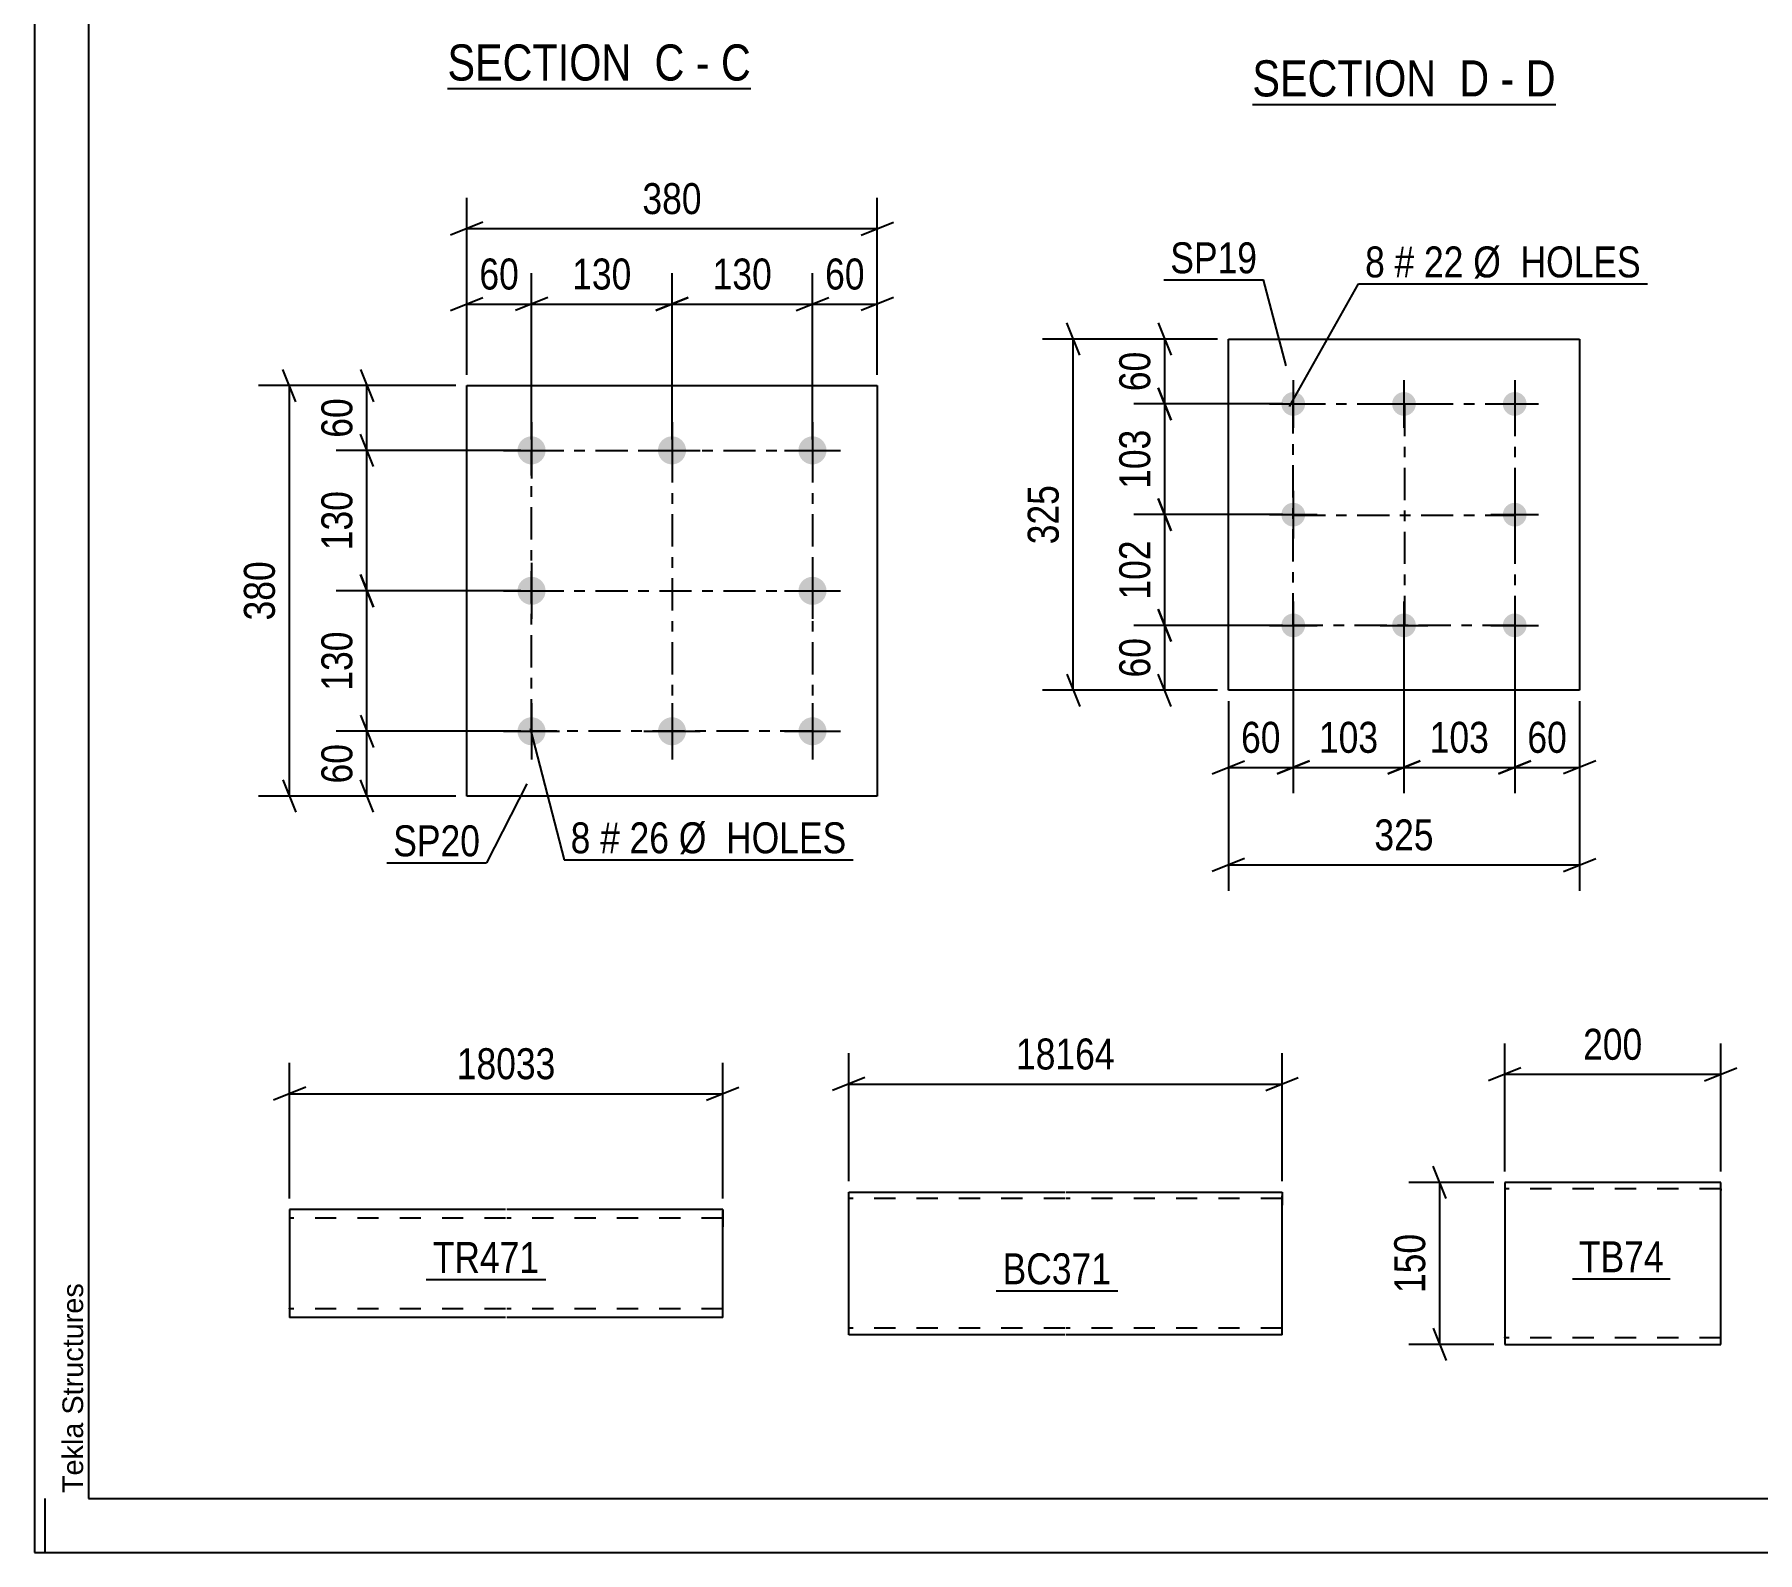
# Model space of a CAD drawing. Header units: millimetres. Extents: x 0 to 841, y 0 to 594.
# Drawn here: x 0 to 159.5, y 0 to 140.5 of the extents above; entities that cross this region are included whole.
import ezdxf

# ---------------------------------------------------------------- set-up
doc = ezdxf.new("R2010")
doc.units = ezdxf.units.MM
doc.linetypes.add('DXK_LINE_DOT2', pattern=[3.9198, 1.9599, -1.9599])
doc.linetypes.add('DXK_LINE_DOT3', pattern=[5.9187, 2.979, -0.9799, 0.9799, -0.9799])
doc.styles.add('Arial', font='ARIAL.TTF', dxfattribs={"height": 0.2})
doc.styles.add('Arial Narrow', font='ARIALN.TTF', dxfattribs={"height": 0.2})

# ---------------------------------------------------------------- blocks, each defined once
blk = doc.blocks.new('Unknown-814521622-1135')
at = {"color": 5, "linetype": 'Continuous'}
for p, q in [((0, 594), (0, 0)), ((5, 589), (5, 5)), ((1, 0), (1, 5)), ((5, 5), (836, 5)), ((0, 0), (841, 0))]:
    blk.add_line(p, q, dxfattribs=at)
at = {"color": 174, "linetype": 'Continuous', "style": 'Arial'}
blk.add_text('Tekla Structures', height=1.9102, rotation=90, dxfattribs=at).set_placement((4.5, 5.5))
blk = doc.blocks.new('Unknown-814521622-13 - 1372')
at = {"color": 6, "linetype": 'Continuous'}
blk.add_line((38.23, 135.49), (66.31, 135.49), dxfattribs=at)
at = {"color": 0, "linetype": 'Continuous'}
for points in [[(56.34, 136.24), (56.34, 139.74), (38.23, 139.74), (38.23, 136.24)], [(60.16, 136.24), (60.16, 139.74), (57.39, 139.74), (57.39, 136.24)], [(62.49, 136.24), (62.49, 139.74), (61.21, 139.74), (61.21, 136.24)], [(66.31, 136.24), (66.31, 139.74), (63.54, 139.74), (63.54, 136.24)]]:
    blk.add_wipeout(points, dxfattribs=at)
at = {"color": 7, "linetype": 'Continuous', "style": 'Arial Narrow'}
for s, p in [('SECTION ', (38.23, 136.24)), ('C', (57.39, 136.24)), ('C', (63.54, 136.24)), ('-', (61.21, 136.24))]:
    blk.add_text(s, height=3.34, dxfattribs=at).set_placement(p)
blk = doc.blocks.new('Unknown-814521622-14 - 6501')
at = {"color": 6, "linetype": 'Continuous'}
blk.add_line((112.73, 134.02), (140.8, 134.02), dxfattribs=at)
at = {"color": 0, "linetype": 'Continuous'}
for points in [[(130.83, 134.77), (130.83, 138.27), (112.73, 138.27), (112.73, 134.77)], [(134.65, 134.77), (134.65, 138.27), (131.88, 138.27), (131.88, 134.77)], [(136.98, 134.77), (136.98, 138.27), (135.7, 138.27), (135.7, 134.77)], [(140.8, 134.77), (140.8, 138.27), (138.03, 138.27), (138.03, 134.77)]]:
    blk.add_wipeout(points, dxfattribs=at)
at = {"color": 7, "linetype": 'Continuous', "style": 'Arial Narrow'}
for s, p in [('SECTION ', (112.73, 134.77)), ('D', (131.88, 134.77)), ('D', (138.03, 134.77)), ('-', (135.7, 134.77))]:
    blk.add_text(s, height=3.34, dxfattribs=at).set_placement(p)
blk = doc.blocks.new('Part-814521622-2209 - 2203')
at = {"color": 2, "linetype": 'Continuous'}
for p, q in [((110.51, 79.81), (110.51, 112.31)), ((110.51, 112.31), (143.01, 112.31)), ((143.01, 112.31), (143.01, 79.81)), ((143.01, 79.81), (110.51, 79.81))]:
    blk.add_line(p, q, dxfattribs=at)
blk = doc.blocks.new('Bolt-814521622-2242 - 2203')
at = {"linetype": 'Continuous'}
for points in [[(116.51, 107.41, -1), (116.51, 105.21, -1)], [(126.76, 107.41, -1), (126.76, 105.21, -1)], [(137.01, 107.41, -1), (137.01, 105.21, -1)], [(116.51, 97.16, -1), (116.51, 94.96, -1)], [(137.01, 97.16, -1), (137.01, 94.96, -1)], [(116.51, 86.91, -1), (116.51, 84.71, -1)], [(126.76, 86.91, -1), (126.76, 84.71, -1)], [(137.01, 86.91, -1), (137.01, 84.71, -1)]]:
    blk.add_hatch(color=1, dxfattribs=at).paths.add_polyline_path(points)
at = {"color": 1, "linetype": 'Continuous'}
for p, q in [((116.51, 108.51), (116.51, 104.11)), ((126.76, 108.51), (126.76, 104.11)), ((137.01, 108.51), (137.01, 104.11)), ((114.31, 106.31), (118.71, 106.31)), ((124.56, 106.31), (128.96, 106.31)), ((134.81, 106.31), (139.21, 106.31)), ((116.51, 98.26), (116.51, 93.86)), ((137.01, 98.26), (137.01, 93.86)), ((114.31, 96.06), (118.71, 96.06)), ((134.81, 96.06), (139.21, 96.06)), ((116.51, 88.01), (116.51, 83.61)), ((126.76, 88.01), (126.76, 83.61)), ((137.01, 88.01), (137.01, 83.61)), ((114.31, 85.81), (118.71, 85.81)), ((124.56, 85.81), (128.96, 85.81)), ((134.81, 85.81), (139.21, 85.81))]:
    blk.add_line(p, q, dxfattribs=at)
blk = doc.blocks.new('Part-814521622-2133 - 2118')
at = {"color": 2, "linetype": 'Continuous'}
for p, q in [((136.08, 34.26), (136.08, 19.36)), ((156.08, 34.26), (136.08, 34.26)), ((156.08, 20.46), (156.08, 34.26)), ((136.08, 19.36), (136.08, 19.26)), ((136.08, 19.26), (156.08, 19.26)), ((156.08, 19.26), (156.08, 20.46))]:
    blk.add_line(p, q, dxfattribs=at)
at = {"color": 7, "linetype": 'DXK_LINE_DOT2'}
for p, q in [((156.08, 33.66), (136.08, 33.66)), ((156.08, 33.62), (156.08, 33.66)), ((156.08, 33.66), (156.08, 33.62)), ((156.08, 33.52), (156.08, 33.62)), ((156.08, 33.62), (156.08, 33.52)), ((136.08, 19.86), (136.08, 19.91)), ((156.08, 19.86), (136.08, 19.86)), ((156.08, 19.91), (156.08, 20.23)), ((156.08, 19.86), (156.08, 19.91))]:
    blk.add_line(p, q, dxfattribs=at)
blk = doc.blocks.new('Part-814521622-1954 - 1938')
at = {"color": 2, "linetype": 'Continuous'}
for p, q in [((40.01, 70.01), (40.01, 108.01)), ((40.01, 108.01), (78.01, 108.01)), ((78.01, 108.01), (78.01, 70.01)), ((78.01, 70.01), (40.01, 70.01))]:
    blk.add_line(p, q, dxfattribs=at)
blk = doc.blocks.new('Bolt-814521622-2015 - 1938')
at = {"linetype": 'Continuous'}
for points in [[(46.01, 103.31, -1), (46.01, 100.71, -1)], [(59.01, 103.31, -1), (59.01, 100.71, -1)], [(72.01, 103.31, -1), (72.01, 100.71, -1)], [(46.01, 90.31, -1), (46.01, 87.71, -1)], [(72.01, 90.31, -1), (72.01, 87.71, -1)], [(46.01, 77.31, -1), (46.01, 74.71, -1)], [(59.01, 77.31, -1), (59.01, 74.71, -1)], [(72.01, 77.31, -1), (72.01, 74.71, -1)]]:
    blk.add_hatch(color=1, dxfattribs=at).paths.add_polyline_path(points)
at = {"color": 1, "linetype": 'Continuous'}
for p, q in [((46.01, 104.61), (46.01, 99.41)), ((59.01, 104.61), (59.01, 99.41)), ((72.01, 104.61), (72.01, 99.41)), ((43.41, 102.01), (48.61, 102.01)), ((56.41, 102.01), (61.61, 102.01)), ((69.41, 102.01), (74.61, 102.01)), ((46.01, 91.61), (46.01, 86.41)), ((72.01, 91.61), (72.01, 86.41)), ((43.41, 89.01), (48.61, 89.01)), ((69.41, 89.01), (74.61, 89.01)), ((46.01, 78.61), (46.01, 73.41)), ((59.01, 78.61), (59.01, 73.41)), ((72.01, 78.61), (72.01, 73.41)), ((43.41, 76.01), (48.61, 76.01)), ((56.41, 76.01), (61.61, 76.01)), ((69.41, 76.01), (74.61, 76.01))]:
    blk.add_line(p, q, dxfattribs=at)
blk = doc.blocks.new('Part-814521622-1700 - 1695')
at = {"color": 2, "linetype": 'Continuous'}
for p, q in [((75.37, 20.26), (75.37, 33.36)), ((75.37, 33.36), (95.37, 33.36)), ((95.47, 33.36), (115.47, 33.36)), ((115.47, 33.36), (115.47, 33.27)), ((115.47, 33.27), (115.47, 32.16)), ((115.47, 20.16), (115.47, 32.16)), ((75.37, 20.16), (75.37, 20.26)), ((95.37, 20.16), (75.37, 20.16)), ((115.47, 20.16), (95.47, 20.16))]:
    blk.add_line(p, q, dxfattribs=at)
at = {"color": 7, "linetype": 'DXK_LINE_DOT2'}
for p, q in [((95.37, 32.76), (75.37, 32.76)), ((115.47, 32.76), (95.47, 32.76)), ((115.47, 32.16), (115.47, 33.01)), ((75.37, 20.76), (75.37, 20.81)), ((95.37, 20.76), (75.37, 20.76)), ((115.47, 20.76), (95.47, 20.76)), ((115.47, 20.76), (115.47, 20.81)), ((75.37, 20.16), (75.37, 20.16))]:
    blk.add_line(p, q, dxfattribs=at)
blk = doc.blocks.new('Part-814521622-6225 - 6219')
at = {"color": 2, "linetype": 'Continuous'}
for p, q in [((43.61, 31.76), (23.61, 31.76)), ((23.61, 31.76), (23.61, 21.76)), ((63.71, 31.76), (43.71, 31.76)), ((63.71, 31.76), (63.71, 30.16)), ((63.71, 21.76), (63.71, 30.16)), ((43.61, 21.76), (23.61, 21.76)), ((63.71, 21.76), (43.71, 21.76))]:
    blk.add_line(p, q, dxfattribs=at)
at = {"color": 7, "linetype": 'DXK_LINE_DOT2'}
for p, q in [((43.61, 30.96), (23.61, 30.96)), ((63.71, 30.96), (43.71, 30.96)), ((63.71, 30.16), (63.71, 31.64)), ((23.61, 22.56), (23.61, 22.62)), ((43.61, 22.56), (23.61, 22.56)), ((63.71, 22.56), (43.71, 22.56)), ((63.71, 22.56), (63.71, 22.62))]:
    blk.add_line(p, q, dxfattribs=at)
blk = doc.blocks.new('Rectangle-814521622-2329 - 2203')
at = {"color": 1, "linetype": 'DXK_LINE_DOT3'}
blk.add_lwpolyline([(116.51, 106.31), (137.01, 106.31), (137.01, 85.81), (116.51, 85.81), (116.51, 106.31)], close=True, dxfattribs=at)
blk = doc.blocks.new('Rectangle-814521622-2103 - 1938')
at = {"color": 1, "linetype": 'DXK_LINE_DOT3'}
blk.add_lwpolyline([(46.01, 102.01), (72.01, 102.01), (72.01, 76.01), (46.01, 76.01), (46.01, 102.01)], close=True, dxfattribs=at)
blk = doc.blocks.new('Line-814521622-2322 - 2203')
at = {"color": 1, "linetype": 'DXK_LINE_DOT3'}
blk.add_line((126.81, 106.31), (126.81, 85.81), dxfattribs=at)
blk = doc.blocks.new('Line-814521622-2096 - 1938')
at = {"color": 1, "linetype": 'DXK_LINE_DOT3'}
blk.add_line((59.01, 102.01), (59.01, 76.01), dxfattribs=at)
blk = doc.blocks.new('Line-814521622-2315 - 2203')
at = {"color": 1, "linetype": 'DXK_LINE_DOT3'}
blk.add_line((116.51, 96.01), (137.01, 96.01), dxfattribs=at)
blk = doc.blocks.new('Line-814521622-2088 - 1938')
at = {"color": 1, "linetype": 'DXK_LINE_DOT3'}
blk.add_line((46.01, 89.01), (72.01, 89.01), dxfattribs=at)
blk = doc.blocks.new('StraightDimension-814521622-2248 - 2203')
at = {"color": 7, "linetype": 'Continuous'}
for p, q in [((104.02, 113.81), (105.22, 110.81)), ((109.51, 112.31), (101.77, 112.31)), ((104.62, 106.31), (104.62, 112.31)), ((105.22, 104.81), (104.02, 107.81)), ((115.51, 106.31), (101.77, 106.31))]:
    blk.add_line(p, q, dxfattribs=at)
at = {"color": 0}
blk.add_wipeout([(103.87, 111.74), (99.67, 111.74), (99.67, 106.89), (103.87, 106.89)], dxfattribs=at)
at = {"color": 3, "style": 'Arial Narrow'}
blk.add_text('60', height=2.863, rotation=90.0002, dxfattribs=at).set_placement((103.27, 107.49))
blk = doc.blocks.new('StraightDimension-814521622-2269 - 2203')
at = {"color": 7, "linetype": 'Continuous'}
for p, q in [((110.51, 78.81), (110.51, 61.24)), ((143.01, 78.81), (143.01, 61.24)), ((112.01, 64.24), (109.01, 63.04)), ((141.51, 63.04), (144.51, 64.24)), ((110.51, 63.64), (143.01, 63.64))]:
    blk.add_line(p, q, dxfattribs=at)
at = {"color": 0}
blk.add_wipeout([(130.1, 64.39), (130.1, 68.59), (123.42, 68.59), (123.42, 64.39)], dxfattribs=at)
at = {"color": 3, "style": 'Arial Narrow'}
blk.add_text('325', height=2.863, dxfattribs=at).set_placement((124.02, 64.99))
blk = doc.blocks.new('StraightDimension-814521622-9598 - 2203')
at = {"color": 7, "linetype": 'Continuous'}
for p, q in [((116.51, 84.81), (116.51, 70.27)), ((126.76, 84.81), (126.76, 70.27)), ((115.01, 72.07), (118.01, 73.27)), ((116.51, 72.67), (126.76, 72.67)), ((128.26, 73.27), (125.26, 72.07))]:
    blk.add_line(p, q, dxfattribs=at)
at = {"color": 0}
blk.add_wipeout([(124.98, 73.42), (124.98, 77.62), (118.29, 77.62), (118.29, 73.42)], dxfattribs=at)
at = {"color": 3, "style": 'Arial Narrow'}
blk.add_text('103', height=2.863, dxfattribs=at).set_placement((118.89, 74.02))
blk = doc.blocks.new('StraightDimension-814521622-2258 - 2203')
at = {"color": 7, "linetype": 'Continuous'}
for p, q in [((104.02, 87.31), (105.22, 84.31)), ((115.51, 85.81), (101.77, 85.81)), ((104.62, 79.81), (104.62, 85.81)), ((109.51, 79.81), (101.77, 79.81)), ((105.22, 78.31), (104.02, 81.31))]:
    blk.add_line(p, q, dxfattribs=at)
at = {"color": 0}
blk.add_wipeout([(103.87, 85.24), (99.67, 85.24), (99.67, 80.39), (103.87, 80.39)], dxfattribs=at)
at = {"color": 3, "style": 'Arial Narrow'}
blk.add_text('60', height=2.863, rotation=90.0002, dxfattribs=at).set_placement((103.27, 80.99))
blk = doc.blocks.new('StraightDimension-814521622-2284 - 2203')
at = {"color": 7, "linetype": 'Continuous'}
for p, q in [((137.01, 84.81), (137.01, 70.27)), ((143.01, 78.81), (143.01, 70.27)), ((135.51, 72.07), (138.51, 73.27)), ((137.01, 72.67), (143.01, 72.67)), ((144.51, 73.27), (141.51, 72.07))]:
    blk.add_line(p, q, dxfattribs=at)
at = {"color": 0}
blk.add_wipeout([(142.44, 73.42), (142.44, 77.62), (137.58, 77.62), (137.58, 73.42)], dxfattribs=at)
at = {"color": 3, "style": 'Arial Narrow'}
blk.add_text('60', height=2.863, dxfattribs=at).set_placement((138.18, 74.02))
blk = doc.blocks.new('StraightDimension-814521622-2294 - 2203')
at = {"color": 7, "linetype": 'Continuous'}
for p, q in [((116.51, 84.81), (116.51, 70.27)), ((110.51, 78.81), (110.51, 70.27)), ((109.01, 72.07), (112.01, 73.27)), ((110.51, 72.67), (116.51, 72.67)), ((118.01, 73.27), (115.01, 72.07))]:
    blk.add_line(p, q, dxfattribs=at)
at = {"color": 0}
blk.add_wipeout([(115.94, 73.42), (115.94, 77.62), (111.08, 77.62), (111.08, 73.42)], dxfattribs=at)
at = {"color": 3, "style": 'Arial Narrow'}
blk.add_text('60', height=2.863, dxfattribs=at).set_placement((111.68, 74.02))
blk = doc.blocks.new('StraightDimension-814521622-2305 - 2203')
at = {"color": 7, "linetype": 'Continuous'}
for p, q in [((96.75, 110.81), (95.55, 113.81)), ((109.51, 112.31), (93.3, 112.31)), ((96.15, 79.81), (96.15, 112.31)), ((109.51, 79.81), (93.3, 79.81)), ((95.55, 81.31), (96.75, 78.31))]:
    blk.add_line(p, q, dxfattribs=at)
at = {"color": 0}
blk.add_wipeout([(95.4, 99.41), (91.2, 99.41), (91.2, 92.72), (95.4, 92.72)], dxfattribs=at)
at = {"color": 3, "style": 'Arial Narrow'}
blk.add_text('325', height=2.863, rotation=90.0002, dxfattribs=at).set_placement((94.8, 93.32))
blk = doc.blocks.new('StraightDimension-814521622-9576 - 2203')
at = {"color": 7, "linetype": 'Continuous'}
for p, q in [((104.02, 97.56), (105.22, 94.56)), ((115.51, 96.06), (101.77, 96.06)), ((104.62, 85.81), (104.62, 96.06)), ((105.22, 84.31), (104.02, 87.31)), ((115.51, 85.81), (101.77, 85.81))]:
    blk.add_line(p, q, dxfattribs=at)
at = {"color": 0}
blk.add_wipeout([(103.87, 94.28), (99.67, 94.28), (99.67, 87.6), (103.87, 87.6)], dxfattribs=at)
at = {"color": 3, "style": 'Arial Narrow'}
blk.add_text('102', height=2.863, rotation=90.0002, dxfattribs=at).set_placement((103.27, 88.2))
blk = doc.blocks.new('StraightDimension-814521622-9578 - 2203')
at = {"color": 7, "linetype": 'Continuous'}
for p, q in [((104.02, 107.81), (105.22, 104.81)), ((115.51, 106.31), (101.77, 106.31)), ((104.62, 96.06), (104.62, 106.31)), ((105.22, 94.56), (104.02, 97.56)), ((115.51, 96.06), (101.77, 96.06))]:
    blk.add_line(p, q, dxfattribs=at)
at = {"color": 0}
blk.add_wipeout([(103.87, 104.53), (99.67, 104.53), (99.67, 97.85), (103.87, 97.85)], dxfattribs=at)
at = {"color": 3, "style": 'Arial Narrow'}
blk.add_text('103', height=2.863, rotation=90.0002, dxfattribs=at).set_placement((103.27, 98.45))
blk = doc.blocks.new('StraightDimension-814521622-9600 - 2203')
at = {"color": 7, "linetype": 'Continuous'}
for p, q in [((126.76, 84.81), (126.76, 70.27)), ((137.01, 84.81), (137.01, 70.27)), ((125.26, 72.07), (128.26, 73.27)), ((126.76, 72.67), (137.01, 72.67)), ((138.51, 73.27), (135.51, 72.07))]:
    blk.add_line(p, q, dxfattribs=at)
at = {"color": 0}
blk.add_wipeout([(135.23, 73.42), (135.23, 77.62), (128.54, 77.62), (128.54, 73.42)], dxfattribs=at)
at = {"color": 3, "style": 'Arial Narrow'}
blk.add_text('103', height=2.863, dxfattribs=at).set_placement((129.14, 74.02))
blk = doc.blocks.new('StraightDimension-814521622-2135 - 2118')
at = {"color": 7, "linetype": 'Continuous'}
for p, q in [((136.08, 35.26), (136.08, 47.11)), ((156.08, 35.26), (156.08, 47.11)), ((137.58, 44.86), (134.58, 43.66)), ((154.58, 43.66), (157.58, 44.86)), ((136.08, 44.26), (156.08, 44.26))]:
    blk.add_line(p, q, dxfattribs=at)
at = {"color": 0}
blk.add_wipeout([(149.43, 45.01), (149.43, 49.21), (142.74, 49.21), (142.74, 45.01)], dxfattribs=at)
at = {"color": 3, "style": 'Arial Narrow'}
blk.add_text('200', height=2.863, dxfattribs=at).set_placement((143.34, 45.61))
blk = doc.blocks.new('StraightDimension-814521622-2146 - 2118')
at = {"color": 7, "linetype": 'Continuous'}
for p, q in [((130.67, 32.76), (129.47, 35.76)), ((135.08, 34.26), (127.22, 34.26)), ((130.07, 19.26), (130.07, 34.26)), ((129.47, 20.76), (130.67, 17.76)), ((135.08, 19.26), (127.22, 19.26))]:
    blk.add_line(p, q, dxfattribs=at)
at = {"color": 0}
blk.add_wipeout([(129.32, 30.11), (125.12, 30.11), (125.12, 23.42), (129.32, 23.42)], dxfattribs=at)
at = {"color": 3, "style": 'Arial Narrow'}
blk.add_text('150', height=2.863, rotation=90.0002, dxfattribs=at).set_placement((128.72, 24.02))
blk = doc.blocks.new('StraightDimension-814521622-9524 - 1938')
at = {"color": 7, "linetype": 'Continuous'}
for p, q in [((59.01, 103.01), (59.01, 118.4)), ((72.01, 103.01), (72.01, 118.4)), ((60.51, 116.15), (57.51, 114.95)), ((59.01, 115.55), (72.01, 115.55)), ((70.51, 114.95), (73.51, 116.15))]:
    blk.add_line(p, q, dxfattribs=at)
at = {"color": 0}
blk.add_wipeout([(68.85, 116.3), (68.85, 120.5), (62.17, 120.5), (62.17, 116.3)], dxfattribs=at)
at = {"color": 3, "style": 'Arial Narrow'}
blk.add_text('130', height=2.863, dxfattribs=at).set_placement((62.77, 116.9))
blk = doc.blocks.new('StraightDimension-814521622-2078 - 1938')
at = {"color": 7, "linetype": 'Continuous'}
for p, q in [((40.01, 109.01), (40.01, 125.38)), ((78.01, 109.01), (78.01, 125.38)), ((41.51, 123.13), (38.51, 121.93)), ((76.51, 121.93), (79.51, 123.13)), ((40.01, 122.53), (78.01, 122.53))]:
    blk.add_line(p, q, dxfattribs=at)
at = {"color": 0}
blk.add_wipeout([(62.35, 123.28), (62.35, 127.48), (55.67, 127.48), (55.67, 123.28)], dxfattribs=at)
at = {"color": 3, "style": 'Arial Narrow'}
blk.add_text('380', height=2.863, dxfattribs=at).set_placement((56.27, 123.88))
blk = doc.blocks.new('StraightDimension-814521622-2021 - 1938')
at = {"color": 7, "linetype": 'Continuous'}
for p, q in [((30.17, 77.51), (31.37, 74.51)), ((45.01, 76.01), (27.92, 76.01)), ((30.77, 70.01), (30.77, 76.01)), ((31.37, 68.51), (30.17, 71.51)), ((39.01, 70.01), (27.92, 70.01))]:
    blk.add_line(p, q, dxfattribs=at)
at = {"color": 0}
blk.add_wipeout([(30.02, 75.44), (25.82, 75.44), (25.82, 70.58), (30.02, 70.58)], dxfattribs=at)
at = {"color": 3, "style": 'Arial Narrow'}
blk.add_text('60', height=2.863, rotation=90.0002, dxfattribs=at).set_placement((29.42, 71.18))
blk = doc.blocks.new('StraightDimension-814521622-2031 - 1938')
at = {"color": 7, "linetype": 'Continuous'}
for p, q in [((30.17, 109.51), (31.37, 106.51)), ((39.01, 108.01), (27.92, 108.01)), ((30.77, 102.01), (30.77, 108.01)), ((31.37, 100.51), (30.17, 103.51)), ((45.01, 102.01), (27.92, 102.01))]:
    blk.add_line(p, q, dxfattribs=at)
at = {"color": 0}
blk.add_wipeout([(30.02, 107.44), (25.82, 107.44), (25.82, 102.58), (30.02, 102.58)], dxfattribs=at)
at = {"color": 3, "style": 'Arial Narrow'}
blk.add_text('60', height=2.863, rotation=90.0002, dxfattribs=at).set_placement((29.42, 103.18))
blk = doc.blocks.new('StraightDimension-814521622-2042 - 1938')
at = {"color": 7, "linetype": 'Continuous'}
for p, q in [((24.2, 106.51), (23, 109.51)), ((39.01, 108.01), (20.75, 108.01)), ((23.6, 70.01), (23.6, 108.01)), ((23, 71.51), (24.2, 68.51)), ((39.01, 70.01), (20.75, 70.01))]:
    blk.add_line(p, q, dxfattribs=at)
at = {"color": 0}
blk.add_wipeout([(22.85, 92.35), (18.65, 92.35), (18.65, 85.67), (22.85, 85.67)], dxfattribs=at)
at = {"color": 3, "style": 'Arial Narrow'}
blk.add_text('380', height=2.863, rotation=90.0002, dxfattribs=at).set_placement((22.25, 86.27))
blk = doc.blocks.new('StraightDimension-814521622-2057 - 1938')
at = {"color": 7, "linetype": 'Continuous'}
for p, q in [((40.01, 109.01), (40.01, 118.4)), ((46.01, 103.01), (46.01, 118.4)), ((38.51, 114.95), (41.51, 116.15)), ((40.01, 115.55), (46.01, 115.55)), ((47.51, 116.15), (44.51, 114.95))]:
    blk.add_line(p, q, dxfattribs=at)
at = {"color": 0}
blk.add_wipeout([(45.44, 116.3), (45.44, 120.5), (40.58, 120.5), (40.58, 116.3)], dxfattribs=at)
at = {"color": 3, "style": 'Arial Narrow'}
blk.add_text('60', height=2.863, dxfattribs=at).set_placement((41.18, 116.9))
blk = doc.blocks.new('StraightDimension-814521622-2067 - 1938')
at = {"color": 7, "linetype": 'Continuous'}
for p, q in [((72.01, 103.01), (72.01, 118.4)), ((78.01, 109.01), (78.01, 118.4)), ((70.51, 114.95), (73.51, 116.15)), ((72.01, 115.55), (78.01, 115.55)), ((79.51, 116.15), (76.51, 114.95))]:
    blk.add_line(p, q, dxfattribs=at)
at = {"color": 0}
blk.add_wipeout([(77.44, 116.3), (77.44, 120.5), (72.58, 120.5), (72.58, 116.3)], dxfattribs=at)
at = {"color": 3, "style": 'Arial Narrow'}
blk.add_text('60', height=2.863, dxfattribs=at).set_placement((73.18, 116.9))
blk = doc.blocks.new('StraightDimension-814521622-9500 - 1938')
at = {"color": 7, "linetype": 'Continuous'}
for p, q in [((31.37, 87.51), (30.17, 90.51)), ((45.01, 89.01), (27.92, 89.01)), ((30.77, 76.01), (30.77, 89.01)), ((30.17, 77.51), (31.37, 74.51)), ((45.01, 76.01), (27.92, 76.01))]:
    blk.add_line(p, q, dxfattribs=at)
at = {"color": 0}
blk.add_wipeout([(30.02, 85.85), (25.82, 85.85), (25.82, 79.17), (30.02, 79.17)], dxfattribs=at)
at = {"color": 3, "style": 'Arial Narrow'}
blk.add_text('130', height=2.863, rotation=90.0002, dxfattribs=at).set_placement((29.42, 79.77))
blk = doc.blocks.new('StraightDimension-814521622-9502 - 1938')
at = {"color": 7, "linetype": 'Continuous'}
for p, q in [((31.37, 100.51), (30.17, 103.51)), ((45.01, 102.01), (27.92, 102.01)), ((30.77, 89.01), (30.77, 102.01)), ((30.17, 90.51), (31.37, 87.51)), ((45.01, 89.01), (27.92, 89.01))]:
    blk.add_line(p, q, dxfattribs=at)
at = {"color": 0}
blk.add_wipeout([(30.02, 98.85), (25.82, 98.85), (25.82, 92.17), (30.02, 92.17)], dxfattribs=at)
at = {"color": 3, "style": 'Arial Narrow'}
blk.add_text('130', height=2.863, rotation=90.0002, dxfattribs=at).set_placement((29.42, 92.77))
blk = doc.blocks.new('StraightDimension-814521622-9522 - 1938')
at = {"color": 7, "linetype": 'Continuous'}
for p, q in [((46.01, 103.01), (46.01, 118.4)), ((59.01, 103.01), (59.01, 118.4)), ((47.51, 116.15), (44.51, 114.95)), ((46.01, 115.55), (59.01, 115.55)), ((57.51, 114.95), (60.51, 116.15))]:
    blk.add_line(p, q, dxfattribs=at)
at = {"color": 0}
blk.add_wipeout([(55.85, 116.3), (55.85, 120.5), (49.17, 120.5), (49.17, 116.3)], dxfattribs=at)
at = {"color": 3, "style": 'Arial Narrow'}
blk.add_text('130', height=2.863, dxfattribs=at).set_placement((49.77, 116.9))
blk = doc.blocks.new('StraightDimension-814521622-1779 - 1695')
at = {"color": 7, "linetype": 'Continuous'}
for p, q in [((75.37, 34.36), (75.37, 46.21)), ((115.47, 34.36), (115.47, 46.21)), ((76.87, 43.96), (73.87, 42.76)), ((75.37, 43.36), (115.47, 43.36)), ((113.97, 42.76), (116.97, 43.96))]:
    blk.add_line(p, q, dxfattribs=at)
at = {"color": 0}
blk.add_wipeout([(100.59, 44.11), (100.59, 48.31), (90.25, 48.31), (90.25, 44.11)], dxfattribs=at)
at = {"color": 3, "style": 'Arial Narrow'}
blk.add_text('18164', height=2.863, dxfattribs=at).set_placement((90.85, 44.71))
blk = doc.blocks.new('StraightDimension-814521622-6228 - 6219')
at = {"color": 7, "linetype": 'Continuous'}
for p, q in [((23.61, 32.76), (23.61, 45.31)), ((63.71, 32.76), (63.71, 45.31)), ((25.11, 43.06), (22.11, 41.86)), ((62.21, 41.86), (65.21, 43.06)), ((23.61, 42.46), (63.71, 42.46))]:
    blk.add_line(p, q, dxfattribs=at)
at = {"color": 0}
blk.add_wipeout([(48.83, 43.21), (48.83, 47.41), (38.49, 47.41), (38.49, 43.21)], dxfattribs=at)
at = {"color": 3, "style": 'Arial Narrow'}
blk.add_text('18033', height=2.863, dxfattribs=at).set_placement((39.09, 43.81))
blk = doc.blocks.new('Mark-814521622-2205 - 2203')
at = {"color": 0}
blk.add_wipeout([(113.17, 118.4), (113.17, 121.4), (105.13, 121.4), (105.13, 118.4)], dxfattribs=at)
blk.add_wipeout([(113.17, 118.4), (113.17, 121.4), (105.13, 121.4), (105.13, 118.4)], dxfattribs=at)
at = {"color": 30, "linetype": 'Continuous'}
for p in [(104.53, 117.8), (115.84, 109.82)]:
    blk.add_line(p, (113.77, 117.8), dxfattribs=at)
at = {"color": 3, "style": 'Arial Narrow'}
blk.add_text('SP19', height=2.863, dxfattribs=at).set_placement((105.13, 118.4))
blk = doc.blocks.new('Mark-814521622-2238 - 2203')
at = {"color": 0}
for points in [[(124.99, 118.02), (124.99, 121.02), (123.16, 121.02), (123.16, 118.02)], [(127.71, 118.02), (127.71, 121.02), (125.89, 121.02), (125.89, 118.02)], [(132.27, 118.02), (132.27, 121.02), (128.61, 121.02), (128.61, 118.02)], [(148.7, 118.02), (148.7, 121.02), (133.17, 121.02), (133.17, 118.02)]]:
    blk.add_wipeout(points, dxfattribs=at)
for points in [[(124.99, 118.02), (124.99, 121.02), (123.16, 121.02), (123.16, 118.02)], [(127.71, 118.02), (127.71, 121.02), (125.89, 121.02), (125.89, 118.02)], [(132.27, 118.02), (132.27, 121.02), (128.61, 121.02), (128.61, 118.02)], [(148.7, 118.02), (148.7, 121.02), (133.17, 121.02), (133.17, 118.02)]]:
    blk.add_wipeout(points, dxfattribs=at)
at = {"color": 7, "linetype": 'Continuous'}
for p, q in [((116.17, 106.07), (122.56, 117.42)), ((122.56, 117.42), (149.3, 117.42))]:
    blk.add_line(p, q, dxfattribs=at)
at = {"color": 3, "style": 'Arial Narrow'}
for s, height, p in [('8', 2.86, (123.16, 118.02)), ('#', 2.86, (125.89, 118.02)), ('22', 2.863, (128.61, 118.02)), ('Ø  HOLES', 2.863, (133.17, 118.02))]:
    blk.add_text(s, height=height, dxfattribs=at).set_placement(p)
blk = doc.blocks.new('Mark-814521622-2131 - 2118')
at = {"color": 0}
blk.add_wipeout([(150.8, 25.94), (150.8, 28.94), (142.95, 28.94), (142.95, 25.94)], dxfattribs=at)
blk.add_wipeout([(150.8, 25.94), (150.8, 28.94), (142.95, 28.94), (142.95, 25.94)], dxfattribs=at)
at = {"color": 30, "linetype": 'Continuous'}
blk.add_line((142.35, 25.34), (151.4, 25.34), dxfattribs=at)
at = {"color": 3, "style": 'Arial Narrow'}
blk.add_text('TB74', height=2.863, dxfattribs=at).set_placement((142.95, 25.94))
blk = doc.blocks.new('Mark-814521622-2011 - 1938')
at = {"color": 0}
for points in [[(51.46, 64.72), (51.46, 67.72), (49.63, 67.72), (49.63, 64.72)], [(54.18, 64.72), (54.18, 67.72), (52.36, 67.72), (52.36, 64.72)], [(58.74, 64.72), (58.74, 67.72), (55.08, 67.72), (55.08, 64.72)], [(75.17, 64.72), (75.17, 67.72), (59.64, 67.72), (59.64, 64.72)]]:
    blk.add_wipeout(points, dxfattribs=at)
for points in [[(51.46, 64.72), (51.46, 67.72), (49.63, 67.72), (49.63, 64.72)], [(54.18, 64.72), (54.18, 67.72), (52.36, 67.72), (52.36, 64.72)], [(58.74, 64.72), (58.74, 67.72), (55.08, 67.72), (55.08, 64.72)], [(75.17, 64.72), (75.17, 67.72), (59.64, 67.72), (59.64, 64.72)]]:
    blk.add_wipeout(points, dxfattribs=at)
at = {"color": 7, "linetype": 'Continuous'}
for p, q in [((45.89, 76.26), (49.03, 64.12)), ((49.03, 64.12), (75.77, 64.12))]:
    blk.add_line(p, q, dxfattribs=at)
at = {"color": 3, "style": 'Arial Narrow'}
for s, height, p in [('8', 2.86, (49.63, 64.72)), ('#', 2.86, (52.36, 64.72)), ('26', 2.863, (55.08, 64.72)), ('Ø  HOLES', 2.863, (59.64, 64.72))]:
    blk.add_text(s, height=height, dxfattribs=at).set_placement(p)
blk = doc.blocks.new('Mark-814521622-1950 - 1938')
at = {"color": 0}
blk.add_wipeout([(41.25, 64.44), (41.25, 67.44), (33.21, 67.44), (33.21, 64.44)], dxfattribs=at)
blk.add_wipeout([(41.25, 64.44), (41.25, 67.44), (33.21, 67.44), (33.21, 64.44)], dxfattribs=at)
at = {"color": 30, "linetype": 'Continuous'}
for p in [(45.58, 71.15), (32.61, 63.84)]:
    blk.add_line(p, (41.85, 63.84), dxfattribs=at)
at = {"color": 3, "style": 'Arial Narrow'}
blk.add_text('SP20', height=2.863, dxfattribs=at).set_placement((33.21, 64.44))
blk = doc.blocks.new('Mark-814521622-1698 - 1695')
at = {"color": 0}
blk.add_wipeout([(99.66, 24.83), (99.66, 27.83), (89.61, 27.83), (89.61, 24.83)], dxfattribs=at)
blk.add_wipeout([(99.66, 24.83), (99.66, 27.83), (89.61, 27.83), (89.61, 24.83)], dxfattribs=at)
at = {"color": 30, "linetype": 'Continuous'}
blk.add_line((89.01, 24.23), (100.26, 24.23), dxfattribs=at)
at = {"color": 3, "style": 'Arial Narrow'}
blk.add_text('BC371', height=2.863, dxfattribs=at).set_placement((89.61, 24.83))
blk = doc.blocks.new('Mark-814521622-6223 - 6219')
at = {"color": 0}
blk.add_wipeout([(46.72, 25.88), (46.72, 28.88), (36.86, 28.88), (36.86, 25.88)], dxfattribs=at)
blk.add_wipeout([(46.72, 25.88), (46.72, 28.88), (36.86, 28.88), (36.86, 25.88)], dxfattribs=at)
at = {"color": 30, "linetype": 'Continuous'}
blk.add_line((36.26, 25.28), (47.32, 25.28), dxfattribs=at)
at = {"color": 3, "style": 'Arial Narrow'}
blk.add_text('TR471', height=2.863, dxfattribs=at).set_placement((36.86, 25.88))

msp = doc.modelspace()

# ---------------------------------------------------------------- block references
for name in ['Unknown-814521622-1135', 'Part-814521622-2209 - 2203', 'Bolt-814521622-2242 - 2203', 'Part-814521622-1954 - 1938', 'Rectangle-814521622-2329 - 2203', 'Line-814521622-2322 - 2203', 'Bolt-814521622-2015 - 1938', 'Rectangle-814521622-2103 - 1938', 'Line-814521622-2096 - 1938', 'Line-814521622-2315 - 2203', 'Line-814521622-2088 - 1938', 'Part-814521622-2133 - 2118', 'Part-814521622-1700 - 1695', 'Part-814521622-6225 - 6219']:
    msp.add_blockref(name, (0, 0))

# ---------------------------------------------------------------- next in the draw order: block references
for name in ['Unknown-814521622-13 - 1372', 'Unknown-814521622-14 - 6501', 'StraightDimension-814521622-9524 - 1938', 'StraightDimension-814521622-2248 - 2203', 'StraightDimension-814521622-2269 - 2203', 'StraightDimension-814521622-2021 - 1938', 'Mark-814521622-2011 - 1938', 'StraightDimension-814521622-1779 - 1695', 'StraightDimension-814521622-2135 - 2118', 'StraightDimension-814521622-6228 - 6219', 'Mark-814521622-6223 - 6219', 'Mark-814521622-2131 - 2118', 'Mark-814521622-1698 - 1695']:
    msp.add_blockref(name, (0, 0))

# ---------------------------------------------------------------- next in the draw order: block references
for name in ['StraightDimension-814521622-2078 - 1938', 'StraightDimension-814521622-9598 - 2203', 'StraightDimension-814521622-2284 - 2203', 'StraightDimension-814521622-2146 - 2118']:
    msp.add_blockref(name, (0, 0))

# ---------------------------------------------------------------- next in the draw order: block references
for name in ['StraightDimension-814521622-2067 - 1938', 'StraightDimension-814521622-2031 - 1938', 'StraightDimension-814521622-2258 - 2203', 'StraightDimension-814521622-9600 - 2203']:
    msp.add_blockref(name, (0, 0))

# ---------------------------------------------------------------- next in the draw order: block references
for name in ['StraightDimension-814521622-2042 - 1938', 'StraightDimension-814521622-2294 - 2203']:
    msp.add_blockref(name, (0, 0))

# ---------------------------------------------------------------- next in the draw order: block references
for name in ['StraightDimension-814521622-2057 - 1938', 'StraightDimension-814521622-2305 - 2203', 'StraightDimension-814521622-9500 - 1938', 'Mark-814521622-1950 - 1938']:
    msp.add_blockref(name, (0, 0))

# ---------------------------------------------------------------- next in the draw order: block references
for name in ['Mark-814521622-2205 - 2203', 'StraightDimension-814521622-9502 - 1938', 'StraightDimension-814521622-9576 - 2203']:
    msp.add_blockref(name, (0, 0))

# ---------------------------------------------------------------- next in the draw order: block references
for name in ['StraightDimension-814521622-9522 - 1938', 'StraightDimension-814521622-9578 - 2203']:
    msp.add_blockref(name, (0, 0))

# ---------------------------------------------------------------- next in the draw order: block references
msp.add_blockref('Mark-814521622-2238 - 2203', (0, 0))

doc.saveas('drawing.dxf')
